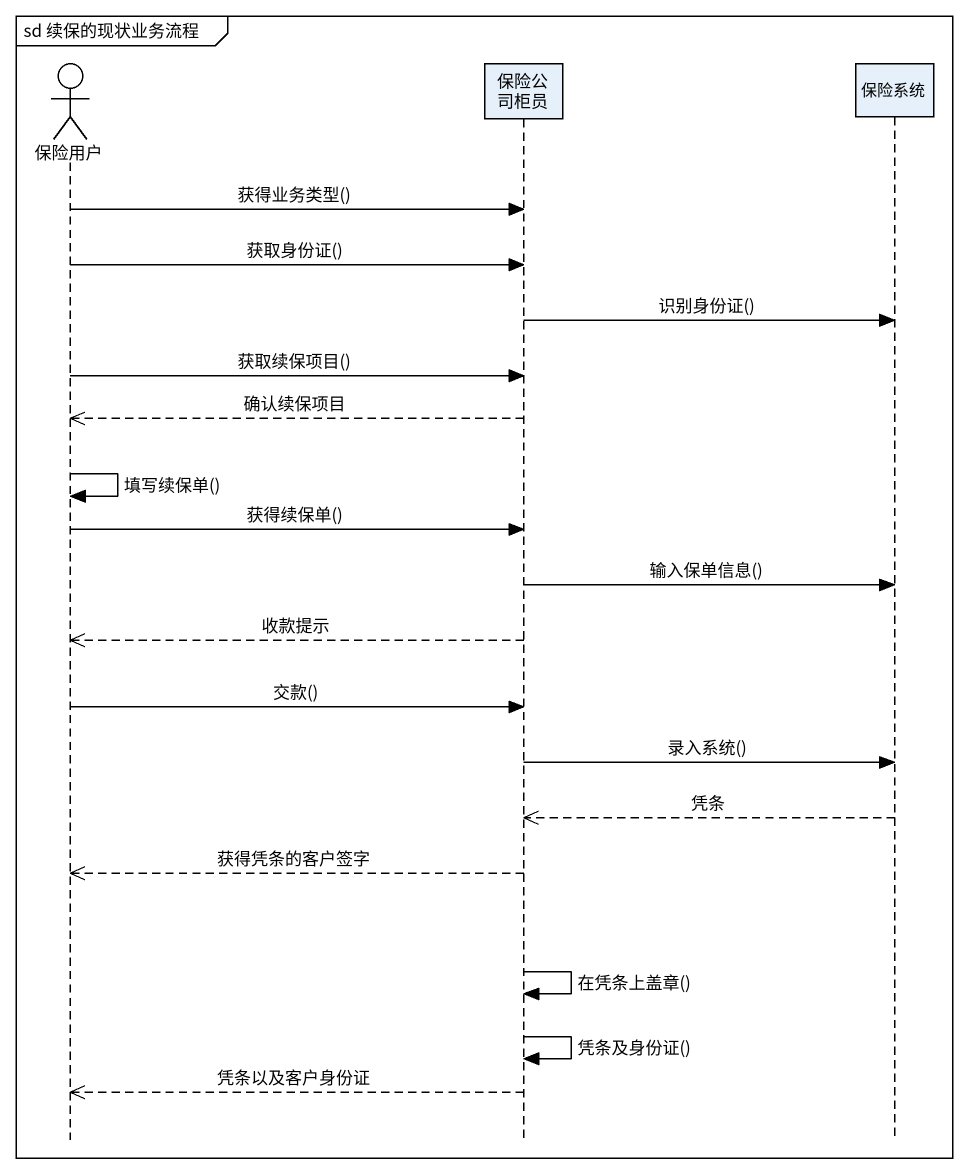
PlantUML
@startuml
mainframe sd 续保的现状业务流程
hide footbox
actor 保险用户
participant 保险公司柜员
participant 保险系统

保险用户 -> 保险公司柜员 : 获得业务类型()
保险用户 -> 保险公司柜员 : 获取身份证()
保险公司柜员 -> 保险系统 : 识别身份证()
保险用户 -> 保险公司柜员 : 获取续保项目()
保险公司柜员 -->> 保险用户 : 确认续保项目
保险用户 -> 保险用户 : 填写续保单()
保险用户 -> 保险公司柜员 : 获得续保单()
保险公司柜员 -> 保险系统 : 输入保单信息()
保险公司柜员 -->> 保险用户 : 收款提示
保险用户 -> 保险公司柜员 : 交款()
保险公司柜员 -> 保险系统 : 录入系统()
保险系统 -->> 保险公司柜员 : 凭条
保险公司柜员 -->> 保险用户 : 获得凭条的客户签字
保险公司柜员 -> 保险公司柜员 : 在凭条上盖章()
保险公司柜员 -> 保险公司柜员 : 凭条及身份证()
保险公司柜员 -->> 保险用户 : 凭条以及客户身份证
@enduml
